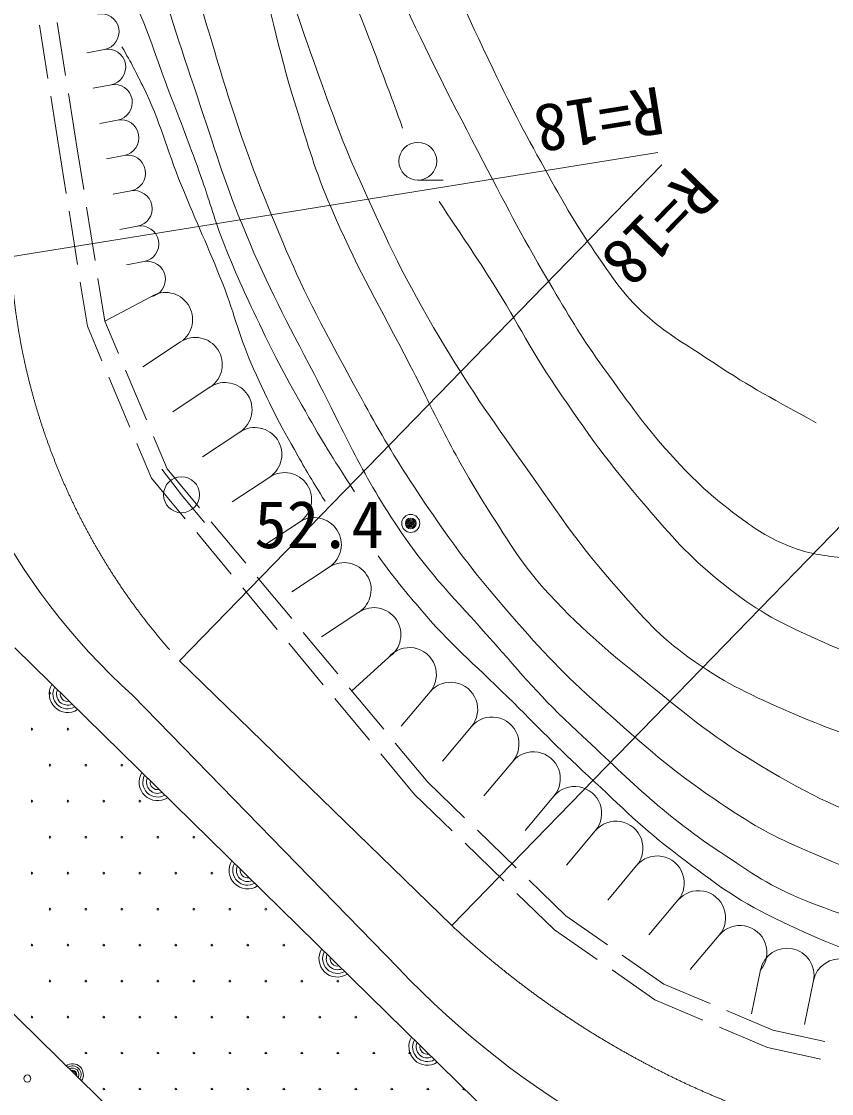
# Model space of a CAD drawing. Units: millimetres, scale not verified. Extents: x 40000 to 680000, y 20000 to 380000.
# Drawn here: x 108153 to 130665, y 266032 to 295830 of the extents above; entities that cross this region are included whole.
import ezdxf
from ezdxf.enums import TextEntityAlignment as Align

# ---------------------------------------------------------------- set-up
doc = ezdxf.new("R2010")
doc.units = ezdxf.units.MM
doc.header["$LTSCALE"] = 1000
doc.header["$PDMODE"] = 32
doc.header["$PDSIZE"] = 500
doc.linetypes.add('CHAIN', pattern=[18.5, 12, -1.5, 3.5, -1.5])
for name, color, linetype, lineweight in [('M-BMK', 2, 'CHAIN', 13), ('M-STR-HTXT', 7, 'Continuous', 13), ('M-WORK', 1, 'Continuous', 13)]:
    doc.layers.add(name, color=color, linetype=linetype, lineweight=lineweight)
doc.styles.add('ＭＳ ゴシック', font='')
doc.styles.get('ＭＳ ゴシック').set_extended_font_data('MS Gothic')

msp = doc.modelspace()

# ---------------------------------------------------------------- linework, layer by layer
at = {"layer": 'M-BMK'}
msp.add_line((112548, 278057), (120114, 270703), dxfattribs=at)
for centre, radius, start, end in [((125827, 290208), 18000, 182.9355, 222.4606), ((137187, 288965), 25000, 226.9265, 287.4433)]:
    msp.add_arc(centre, radius, start, end, dxfattribs=at)
at = {"layer": 'M-STR-HTXT'}
for p, q in [((107851, 289286), (125836, 292192)), ((112548, 278057), (125948, 291845)), ((120114, 270703), (136862, 287936))]:
    msp.add_line(p, q, dxfattribs=at)
at = {"layer": 'M-WORK'}
for p, q in [((108887, 294245), (108651, 295726)), ((109381, 294323), (109145, 295805)), ((110458, 295054), (109967, 294962)), ((109695, 292349), (109459, 293830)), ((110642, 294071), (110150, 293979)), ((109202, 292270), (108966, 293751)), ((110826, 293088), (110334, 292996)), ((109885, 291159), (109695, 292349)), ((109396, 291051), (109202, 292270)), ((111009, 292105), (110518, 292013)), ((119168, 291420), (119868, 291420)), ((111193, 291122), (110702, 291030)), ((109711, 289076), (109475, 290557)), ((110200, 289184), (109964, 290665)), ((111377, 290139), (110886, 290047)), ((111561, 289156), (111069, 289064)), ((109984, 287362), (109789, 288582)), ((110468, 287501), (110278, 288690)), ((111745, 288173), (110468, 287501)), ((110390, 286400), (109984, 287362)), ((110848, 286601), (110468, 287501)), ((112572, 286921), (111529, 286232)), ((111625, 284758), (111042, 286140)), ((111167, 284558), (110584, 285939)), ((113398, 285670), (112356, 284981)), ((112200, 283398), (111820, 284298)), ((114225, 284418), (113182, 283729)), ((111768, 283135), (111362, 284097)), ((112052, 283384), (112603, 282676)), ((113105, 282309), (112200, 283398)), ((112706, 282008), (111768, 283135)), ((115052, 283167), (114009, 282478)), ((112603, 282676), (113244, 281908)), ((114384, 280772), (113425, 281925)), ((115879, 281915), (114836, 281226)), ((113984, 280470), (113025, 281623)), ((116706, 280664), (115663, 279975)), ((115663, 279234), (114704, 280387)), ((115263, 278933), (114304, 280086)), ((117533, 279413), (116490, 278723)), ((116942, 277697), (115983, 278850)), ((123245, 263434), (107966, 278420)), ((116542, 277395), (115583, 278548)), ((118360, 278161), (117330, 277230)), ((118221, 276159), (117262, 277312)), ((119508, 277196), (118704, 276239)), ((111238, 277106), (118621, 269524)), ((117821, 275857), (116862, 277011)), ((120656, 276230), (119852, 275274)), ((119446, 274686), (118541, 275775)), ((119079, 274346), (118141, 275473)), ((121804, 275265), (121000, 274308)), ((120466, 273700), (119446, 274686)), ((120123, 273336), (119079, 274346)), ((122952, 274300), (122148, 273343)), ((121903, 272309), (120825, 273352)), ((124100, 273334), (123296, 272377)), ((102860, 273214), (118139, 258229)), ((121560, 271945), (120482, 272988)), ((125248, 272369), (124444, 271412)), ((123282, 270974), (122262, 271961)), ((122963, 270587), (121919, 271597)), ((126396, 271403), (125592, 270447)), ((124436, 270167), (123282, 270974)), ((124155, 269754), (122963, 270587)), ((127545, 270438), (126740, 269481)), ((126000, 269074), (124846, 269881)), ((125757, 268634), (124565, 269467)), ((128693, 269473), (128444, 268248)), ((127288, 268532), (126000, 269074)), ((130163, 269174), (129914, 267949)), ((127090, 268072), (125757, 268634)), ((129037, 267795), (127749, 268338)), ((128884, 267317), (127551, 267878)), ((130476, 267477), (129037, 267795)), ((130366, 266990), (128884, 267317))]:
    msp.add_line(p, q, dxfattribs=at)
for centre, radius in [((119168, 291945), 525), ((112603, 282676), 500), ((118971, 281879), 150), ((118971, 281879), 120), ((118971, 281879), 90), ((118971, 281879), 60), ((118971, 281879), 30), ((118971, 281879), 20), ((108946, 277159), 25), ((108446, 276159), 25), ((109446, 276159), 25), ((108946, 275159), 25), ((109946, 275159), 25), ((110946, 275159), 25), ((108446, 274159), 25), ((109446, 274159), 25), ((110446, 274159), 25), ((111446, 274159), 25), ((108946, 273159), 25), ((109946, 273159), 25), ((110946, 273159), 25), ((111946, 273159), 25), ((112946, 273159), 25), ((108446, 272159), 25), ((109446, 272159), 25), ((110446, 272159), 25), ((111446, 272159), 25), ((112446, 272159), 25), ((113446, 272159), 25), ((108946, 271159), 25), ((109946, 271159), 25), ((110946, 271159), 25), ((111946, 271159), 25), ((112946, 271159), 25), ((113946, 271159), 25), ((114946, 271159), 25), ((108446, 270159), 25), ((109446, 270159), 25), ((110446, 270159), 25), ((111446, 270159), 25), ((112446, 270159), 25), ((113446, 270159), 25), ((114446, 270159), 25), ((115446, 270159), 25), ((108946, 269159), 25), ((109946, 269159), 25), ((110946, 269159), 25), ((111946, 269159), 25), ((112946, 269159), 25), ((113946, 269159), 25), ((114946, 269159), 25), ((115946, 269159), 25), ((116946, 269159), 25), ((108446, 268159), 25), ((109446, 268159), 25), ((110446, 268159), 25), ((111446, 268159), 25), ((112446, 268159), 25), ((113446, 268159), 25), ((114446, 268159), 25), ((115446, 268159), 25), ((116446, 268159), 25), ((117446, 268159), 25), ((109946, 267159), 25), ((110946, 267159), 25), ((111946, 267159), 25), ((112946, 267159), 25), ((113946, 267159), 25), ((114946, 267159), 25), ((115946, 267159), 25), ((116946, 267159), 25), ((117946, 267159), 25), ((118946, 267159), 25), ((108317, 266449), 100), ((110446, 266159), 25), ((111446, 266159), 25), ((112446, 266159), 25), ((113446, 266159), 25), ((114446, 266159), 25), ((115446, 266159), 25), ((116446, 266159), 25), ((117446, 266159), 25), ((118446, 266159), 25), ((119446, 266159), 25)]:
    msp.add_circle(centre, radius, dxfattribs=at)
for centre, radius, start, end in [((110366, 295545), 500, 280.5907, 100.5907), ((110550, 294562), 500, 280.5907, 100.5907), ((110734, 293579), 500, 280.5907, 100.5907), ((110918, 292596), 500, 280.5907, 100.5907), ((111101, 291613), 500, 280.5907, 100.5907), ((111285, 290630), 500, 280.5907, 100.5907), ((111469, 289647), 500, 280.5907, 100.5907), ((111653, 288664), 500, 280.5907, 100.5907), ((123262, 290501), 18000, 185.1029, 228.0854), ((112158, 287547), 750, 303.4551, 123.455), ((112985, 286296), 750, 303.4551, 123.455), ((113812, 285044), 750, 303.4551, 123.455), ((114639, 283793), 750, 303.4551, 123.455), ((115466, 282541), 750, 303.4551, 123.455), ((116293, 281290), 750, 303.4551, 123.455), ((117120, 280038), 750, 303.4551, 123.455), ((117947, 278787), 750, 303.4551, 123.455), ((118934, 277678), 750, 319.9408, 139.9408), ((120082, 276713), 750, 319.9408, 139.9408), ((109437, 277135), 512, 148.2352, 302.8744), ((109437, 277135), 410, 151.4805, 299.6291), ((109437, 277135), 308, 157.0149, 294.0947), ((109437, 277135), 205, 168.8382, 282.2714), ((121230, 275748), 750, 319.9408, 139.9408), ((122378, 274782), 750, 319.9408, 139.9408), ((111936, 274684), 512, 148.2352, 302.8744), ((111936, 274684), 410, 151.4805, 299.6291), ((111936, 274684), 308, 157.0149, 294.0947), ((111936, 274684), 205, 168.8382, 282.2714), ((123526, 273817), 750, 319.9408, 139.9408), ((124674, 272852), 750, 319.9408, 139.9408), ((114435, 272233), 512, 148.2352, 302.8744), ((114435, 272233), 410, 151.4805, 299.6291), ((114435, 272233), 308, 157.0149, 294.0947), ((125822, 271886), 750, 319.9408, 139.9408), ((114435, 272233), 205, 168.8382, 282.2714), ((126971, 270921), 750, 319.9408, 139.9408), ((128119, 269955), 750, 319.9408, 139.9408), ((116933, 269782), 512, 148.2352, 302.8744), ((116933, 269782), 410, 151.4805, 299.6291), ((129428, 269324), 750, 348.5272, 168.5272), ((116933, 269782), 308, 157.0149, 294.0947), ((116933, 269782), 205, 168.8382, 282.2714), ((130898, 269025), 750, 348.5272, 168.5272), ((136763, 286724), 25000, 223.4725, 290.2216), ((118446, 268159), 25, 166.338, 284.7715), ((119432, 267331), 512, 148.2352, 302.8744), ((119432, 267331), 410, 151.4805, 299.6291), ((119432, 267331), 308, 157.0149, 294.0947), ((119432, 267331), 205, 168.8382, 282.2714), ((109569, 266558), 305, 325.9436, 125.1659), ((109569, 266558), 244, 328.5818, 122.5278), ((109569, 266558), 183, 333.0452, 118.0644), ((109569, 266558), 122, 342.3511, 108.7585), ((109569, 266558), 100, 348.9218, 102.1878), ((120446, 266159), 25, 99.8454, 351.2642)]:
    msp.add_arc(centre, radius, start, end, dxfattribs=at)
for points, knots in [([(135108, 281413), (134626, 281249), (134478, 281207), (134066, 281105), (133459, 280956), (133110, 280894), (132487, 280853), (131883, 280812), (131539, 280843), (130940, 280924), (130364, 281001), (130025, 281027), (129487, 281247), (128948, 281468), (128663, 281645), (128193, 281989), (127414, 282559), (127002, 282922), (126346, 283629), (125482, 284559), (125084, 285158), (124339, 286187), (123735, 287020), (123443, 287521), (122918, 288407), (122115, 289760), (121710, 290545), (120982, 291941), (120107, 293619), (119619, 294561), (118815, 296275), (118071, 297860), (117658, 298752), (117004, 300377), (116533, 301548), (116287, 302212), (115903, 303414), (115453, 304818), (115303, 305635), (114979, 307073), (114786, 307926), (114725, 308414), (114571, 309275), (114290, 310834), (114145, 311710), (113878, 313271), (113519, 315366), (113351, 316544), (112972, 318635), (112803, 319567), (112735, 320095), (112510, 321015), (112360, 321629), (112250, 321968), (112031, 322560), (111759, 323295), (111580, 323697), (111249, 324407), (110882, 325195), (110734, 325456), (110221, 326383)], [0, 0, 0, 0, 1, 1, 1, 2, 2, 2, 3, 3, 3, 4, 4, 4, 5, 5, 5, 6, 6, 6, 7, 7, 7, 8, 8, 8, 9, 9, 9, 10, 10, 10, 11, 11, 11, 12, 12, 12, 13, 13, 13, 14, 14, 14, 15, 15, 15, 16, 16, 16, 17, 17, 17, 18, 18, 18, 19, 19, 19, 20, 20, 20, 20]), ([(111198, 326543), (111410, 326122), (111462, 326003), (111621, 325652), (111987, 324846), (112152, 324377), (112450, 323544), (112751, 322703), (112911, 322228), (113184, 321377), (113550, 320236), (113767, 319600), (114072, 318441), (114360, 317348), (114449, 316718), (114676, 315611), (114931, 314369), (115034, 313665), (115304, 312426), (115592, 311105), (115780, 310371), (116121, 309063), (116512, 307564), (116729, 306723), (117175, 305239), (117465, 304272), (117632, 303732), (117956, 302776), (118500, 301172), (118789, 300266), (119412, 298691), (120071, 297028), (120488, 296114), (121259, 294500), (121824, 293318), (122172, 292671), (122810, 291528), (123280, 290687), (123542, 290213), (124089, 289420), (124582, 288707), (124841, 288277), (125480, 287692), (126090, 287134), (126518, 286926), (127203, 286466), (128347, 285698), (128776, 285485), (130240, 284672)], [0, 0, 0, 0, 1, 1, 1, 2, 2, 2, 3, 3, 3, 4, 4, 4, 5, 5, 5, 6, 6, 6, 7, 7, 7, 8, 8, 8, 9, 9, 9, 10, 10, 10, 11, 11, 11, 12, 12, 12, 13, 13, 13, 14, 14, 14, 15, 15, 15, 16, 16, 16, 16]), ([(108275, 326063), (108677, 324938), (108787, 324625), (109064, 323687), (109351, 322714), (109492, 322162), (109709, 321171), (109972, 319971), (110074, 319289), (110295, 318080), (110597, 316431), (110711, 315496), (111050, 313853), (111546, 311453), (111785, 310095), (112449, 307735), (112697, 306852), (112899, 306376), (113159, 305497), (113500, 304347), (113646, 303689), (113958, 302531), (114415, 300838), (114624, 299876), (115131, 298197), (115576, 296721), (115850, 295901), (116374, 294450), (116785, 293310), (116997, 292661), (117493, 291555), (118247, 289870), (118673, 288921), (119606, 287328), (120458, 285876), (120991, 285094), (121968, 283723), (123017, 282250), (123551, 281376), (124757, 280029), (125463, 279239), (125847, 278761), (126710, 278146), (127664, 277467), (128268, 277178), (129339, 276707), (130524, 276186), (131214, 275940), (132465, 275606), (133360, 275367), (133869, 275227), (134791, 275144), (135890, 275047), (136515, 275025), (137615, 275109), (138498, 275176), (139002, 275223), (139853, 275464), (140664, 275694), (141109, 275884), (141842, 276299), (142716, 276792), (143188, 277122), (143920, 277808), (144657, 278499), (145059, 278928), (145572, 279798), (146003, 280528), (146133, 280863), (146442, 281787)], [0, 0, 0, 0, 1, 1, 1, 2, 2, 2, 3, 3, 3, 4, 4, 4, 5, 5, 5, 6, 6, 6, 7, 7, 7, 8, 8, 8, 9, 9, 9, 10, 10, 10, 11, 11, 11, 12, 12, 12, 13, 13, 13, 14, 14, 14, 15, 15, 15, 16, 16, 16, 17, 17, 17, 18, 18, 18, 19, 19, 19, 20, 20, 20, 21, 21, 21, 22, 22, 22, 23, 23, 23, 23]), ([(109320, 326234), (109860, 324822), (110007, 324439), (110397, 323271), (110780, 322122), (111004, 321478), (111303, 320305), (111665, 318883), (111788, 318068), (112066, 316628), (112371, 315050), (112517, 314162), (112794, 312579), (113052, 311109), (113126, 310273), (113434, 308814), (113762, 307258), (114009, 306400), (114446, 304871), (115000, 302932), (115326, 301848), (116009, 299951), (116736, 297932), (117263, 296846), (118016, 294836), (118304, 294067), (118398, 293822), (118744, 292865)], [0, 0, 0, 0, 1, 1, 1, 2, 2, 2, 3, 3, 3, 4, 4, 4, 5, 5, 5, 6, 6, 6, 7, 7, 7, 8, 8, 8, 9, 9, 9, 9]), ([(150262, 282593), (149861, 281567), (149760, 281306), (149445, 280479), (149057, 279462), (148964, 278837), (148468, 277868), (147957, 276870), (147602, 276335), (146887, 275471), (146253, 274703), (145846, 274298), (145040, 273712), (144131, 273052), (143559, 272751), (142518, 272327), (141247, 271809), (140478, 271644), (139126, 271404), (138022, 271207), (137388, 271156), (136267, 271155), (135357, 271154), (134836, 271122), (133940, 271279), (133447, 271366), (133202, 271532), (132732, 271705), (131450, 272179), (130726, 272435), (129482, 273002), (128633, 273389), (128195, 273688), (127422, 274210), (126158, 275063), (125525, 275649), (124385, 276661), (123353, 277575), (122806, 278127), (121898, 279165), (120936, 280266), (120419, 280909), (119590, 282113), (118351, 283911), (117784, 285005), (116748, 286926), (115971, 288366), (115604, 289211), (114990, 290727), (114089, 292949), (113749, 294258), (113054, 296552), (112460, 298511), (112234, 299638), (111704, 301614), (111165, 303626), (110835, 304747), (110319, 306765), (109936, 308258), (109729, 309096), (109395, 310601), (108952, 312595), (108814, 313734), (108400, 315734), (108130, 317041), (107997, 317778), (107660, 319070), (107468, 319807), (107318, 320208), (107060, 320925), (106873, 321447), (106794, 321762), (106492, 322227), (106364, 322425), (106314, 322505), (106137, 322717)], [0, 0, 0, 0, 1, 1, 1, 2, 2, 2, 3, 3, 3, 4, 4, 4, 5, 5, 5, 6, 6, 6, 7, 7, 7, 8, 8, 8, 9, 9, 9, 10, 10, 10, 11, 11, 11, 12, 12, 12, 13, 13, 13, 14, 14, 14, 15, 15, 15, 16, 16, 16, 17, 17, 17, 18, 18, 18, 19, 19, 19, 20, 20, 20, 21, 21, 21, 22, 22, 22, 23, 23, 23, 24, 24, 24, 25, 25, 25, 25]), ([(108336, 310863), (108556, 310495), (108611, 310365), (108763, 310034), (109136, 309216), (109157, 308688), (109390, 307820), (109613, 306989), (109697, 306513), (109899, 305677), (110240, 304265), (110449, 303478), (110787, 302065), (111207, 300314), (111364, 299314), (111841, 297578), (112287, 295956), (112598, 295064), (113132, 293469), (113593, 292092), (113814, 291304), (114375, 289965), (115038, 288383), (115503, 287538), (116293, 286016), (117197, 284276), (117607, 283236), (118717, 281620), (119562, 280390), (120178, 279806), (121168, 278690), (122087, 277654), (122579, 277047), (123593, 276105), (125080, 274723), (125874, 273878), (127562, 272749), (128457, 272150), (128959, 271787), (129960, 271390), (131334, 270844), (132140, 270616), (133583, 270298), (134736, 270043), (135386, 269809), (136567, 269818), (137884, 269828), (138624, 270013), (139897, 270351), (141249, 270710), (142002, 270977), (143254, 271603), (144315, 272135), (144936, 272430), (145838, 273202), (146958, 274160), (147490, 274822), (148342, 276025), (149191, 277224), (149639, 277933), (150233, 279276), (150888, 280754), (151012, 281409), (151406, 283245)], [0, 0, 0, 0, 1, 1, 1, 2, 2, 2, 3, 3, 3, 4, 4, 4, 5, 5, 5, 6, 6, 6, 7, 7, 7, 8, 8, 8, 9, 9, 9, 10, 10, 10, 11, 11, 11, 12, 12, 12, 13, 13, 13, 14, 14, 14, 15, 15, 15, 16, 16, 16, 17, 17, 17, 18, 18, 18, 19, 19, 19, 20, 20, 20, 21, 21, 21, 21]), ([(112769, 303603), (113093, 302550), (113177, 302282), (113444, 301437), (113863, 300115), (114150, 299391), (114546, 298062), (115079, 296272), (115227, 295226), (115789, 293444), (116133, 292352), (116296, 291726), (116748, 290674), (117452, 289035), (117968, 288172), (118790, 286589), (119673, 284889), (120088, 283888), (121117, 282273), (121728, 281313), (122050, 280747), (122822, 279911), (123848, 278799), (124526, 278274), (125699, 277318), (126909, 276331), (127604, 275783), (128949, 274991), (130421, 274125), (131051, 273898), (132928, 273180)], [0, 0, 0, 0, 1, 1, 1, 2, 2, 2, 3, 3, 3, 4, 4, 4, 5, 5, 5, 6, 6, 6, 7, 7, 7, 8, 8, 8, 9, 9, 9, 10, 10, 10, 10]), ([(110241, 298375), (110610, 297774), (110704, 297582), (110975, 297061), (111627, 295805), (111810, 295017), (112324, 293698), (112655, 292851), (112836, 292375), (113141, 291519), (113383, 290843), (113472, 290448), (113733, 289779), (114099, 288843), (114331, 288329), (114764, 287423), (115225, 286456), (115513, 285927), (116042, 284995), (116548, 284106), (116732, 283815), (117404, 282758)], [0, 0, 0, 0, 1, 1, 1, 2, 2, 2, 3, 3, 3, 4, 4, 4, 5, 5, 5, 6, 6, 6, 7, 7, 7, 7]), ([(110942, 295128), (111234, 294626), (111308, 294470), (111522, 294038), (112039, 292999), (112162, 292343), (112600, 291268), (113036, 290194), (113326, 289612), (113748, 288533), (114105, 287621), (114199, 287069), (114601, 286176), (115035, 285211), (115307, 284681), (115832, 283761), (116118, 283260), (116215, 283091), (116590, 282494)], [0, 0, 0, 0, 1, 1, 1, 2, 2, 2, 3, 3, 3, 4, 4, 4, 5, 5, 5, 6, 6, 6, 6]), ([(119757, 290822), (120427, 289838), (120601, 289574), (121124, 288762), (121889, 287574), (122213, 286841), (123007, 285672), (123919, 284327), (124447, 283578), (125511, 282350), (126250, 281498), (126658, 280999), (127536, 280290), (128410, 279584), (128962, 279244), (129987, 278781), (131194, 278234), (131905, 277922), (133219, 277750), (134369, 277600), (135047, 277666), (136185, 277892), (137155, 278085), (137681, 278301), (138583, 278709), (139853, 279285), (140291, 279694), (141549, 280699)], [0, 0, 0, 0, 1, 1, 1, 2, 2, 2, 3, 3, 3, 4, 4, 4, 5, 5, 5, 6, 6, 6, 7, 7, 7, 8, 8, 8, 9, 9, 9, 9]), ([(118064, 280973), (118576, 280280), (118740, 280086), (119201, 279541), (120084, 278498), (120693, 278017), (121664, 277055), (122537, 276189), (123011, 275689), (123913, 274853), (124872, 273964), (125380, 273426), (126423, 272639), (127410, 271893), (127964, 271452), (129076, 270910), (130283, 270321), (130990, 270041), (132272, 269643), (132748, 269495), (132913, 269439), (133497, 269291)], [0, 0, 0, 0, 1, 1, 1, 2, 2, 2, 3, 3, 3, 4, 4, 4, 5, 5, 5, 6, 6, 6, 7, 7, 7, 7])]:
    msp.add_open_spline(points, degree=3, knots=knots, dxfattribs=at)
msp.add_point((118971, 281879), dxfattribs=at)

# ---------------------------------------------------------------- texts
at = {"layer": 'M-STR-HTXT', "style": 'ＭＳ ゴシック'}
for rotation, p in [(189.176, (125978, 293379)), (225.817, (127153, 291392))]:
    msp.add_text('R=18', height=1320, rotation=rotation, dxfattribs=at).set_placement(p, align=Align.MIDDLE_LEFT)
at = {"layer": 'M-WORK', "style": 'ＭＳ ゴシック'}
msp.add_text('52.4', height=1320, dxfattribs=at).set_placement((114628, 281851), align=Align.MIDDLE_LEFT)

doc.saveas('drawing.dxf')
